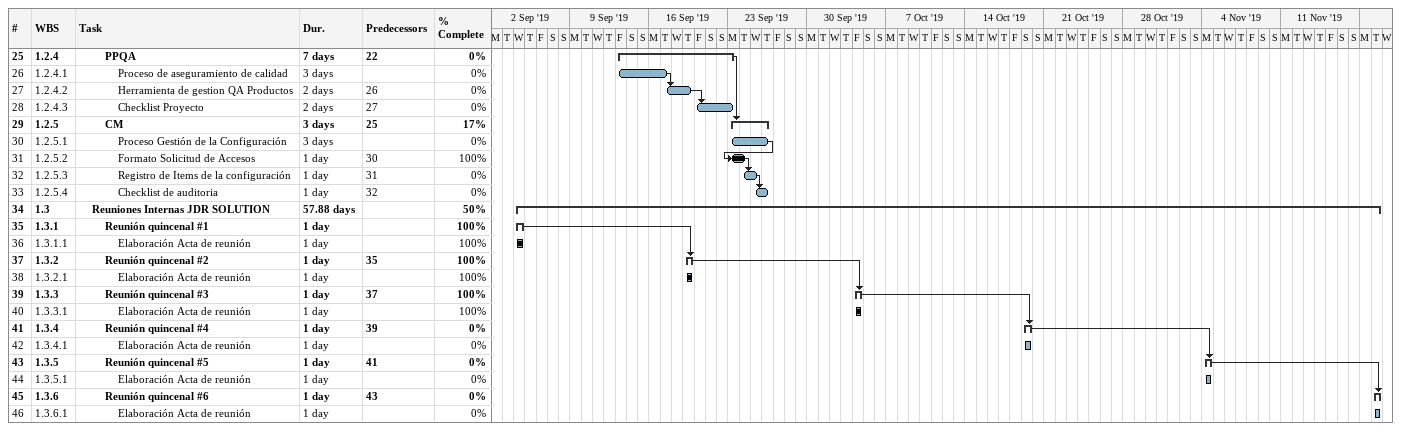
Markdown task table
| ID | WBS | Task | Duration | Start | Finish | Predecessors | % complete |
|---|---|---|---|---|---|---|---|
| 25 | 1.2.4 | **PPQA** | 7d | 2019-09-13 | 2019-09-23 | 22 | 0 |
| 26 | 1.2.4.1 | Proceso de aseguramiento de calidad | 3d | 2019-09-13 | 2019-09-17 |  | 0 |
| 27 | 1.2.4.2 | Herramienta de gestion QA Productos | 2d | 2019-09-17 | 2019-09-19 | 26 | 0 |
| 28 | 1.2.4.3 | Checklist Proyecto | 2d | 2019-09-20 | 2019-09-23 | 27 | 0 |
| 29 | 1.2.5 | **CM** | 3d | 2019-09-23 | 2019-09-26 | 25 | 17 |
| 30 | 1.2.5.1 | Proceso Gestión de la Configuración | 3d | 2019-09-23 | 2019-09-26 |  | 0 |
| 31 | 1.2.5.2 | Formato Solicitud de Accesos | 1d | 2019-09-23 | 2019-09-24 | 30 | 100 |
| 32 | 1.2.5.3 | Registro de Items de la configuración | 1d | 2019-09-24 | 2019-09-25 | 31 | 0 |
| 33 | 1.2.5.4 | Checklist de auditoria | 1d | 2019-09-25 | 2019-09-26 | 32 | 0 |
| 34 | 1.3 | **Reuniones Internas JDR SOLUTION** | 57.88d | 2019-09-04 | 2019-11-19 |  | 50 |
| 35 | 1.3.1 | **Reunión quincenal #1** | 1d | 2019-09-04 | 2019-09-04 |  | 100 |
| 36 | 1.3.1.1 | Elaboración Acta de reunión | 1d | 2019-09-04 | 2019-09-04 |  | 100 |
| 37 | 1.3.2 | **Reunión quincenal #2** | 1d | 2019-09-19 | 2019-09-19 | 35 | 100 |
| 38 | 1.3.2.1 | Elaboración Acta de reunión | 1d | 2019-09-19 | 2019-09-19 |  | 100 |
| 39 | 1.3.3 | **Reunión quincenal #3** | 1d | 2019-10-04 | 2019-10-04 | 37 | 100 |
| 40 | 1.3.3.1 | Elaboración Acta de reunión | 1d | 2019-10-04 | 2019-10-04 |  | 100 |
| 41 | 1.3.4 | **Reunión quincenal #4** | 1d | 2019-10-19 | 2019-10-19 | 39 | 0 |
| 42 | 1.3.4.1 | Elaboración Acta de reunión | 1d | 2019-10-19 | 2019-10-19 |  | 0 |
| 43 | 1.3.5 | **Reunión quincenal #5** | 1d | 2019-11-04 | 2019-11-04 | 41 | 0 |
| 44 | 1.3.5.1 | Elaboración Acta de reunión | 1d | 2019-11-04 | 2019-11-04 |  | 0 |
| 45 | 1.3.6 | **Reunión quincenal #6** | 1d | 2019-11-19 | 2019-11-19 | 43 | 0 |
| 46 | 1.3.6.1 | Elaboración Acta de reunión | 1d | 2019-11-19 | 2019-11-19 |  | 0 |
